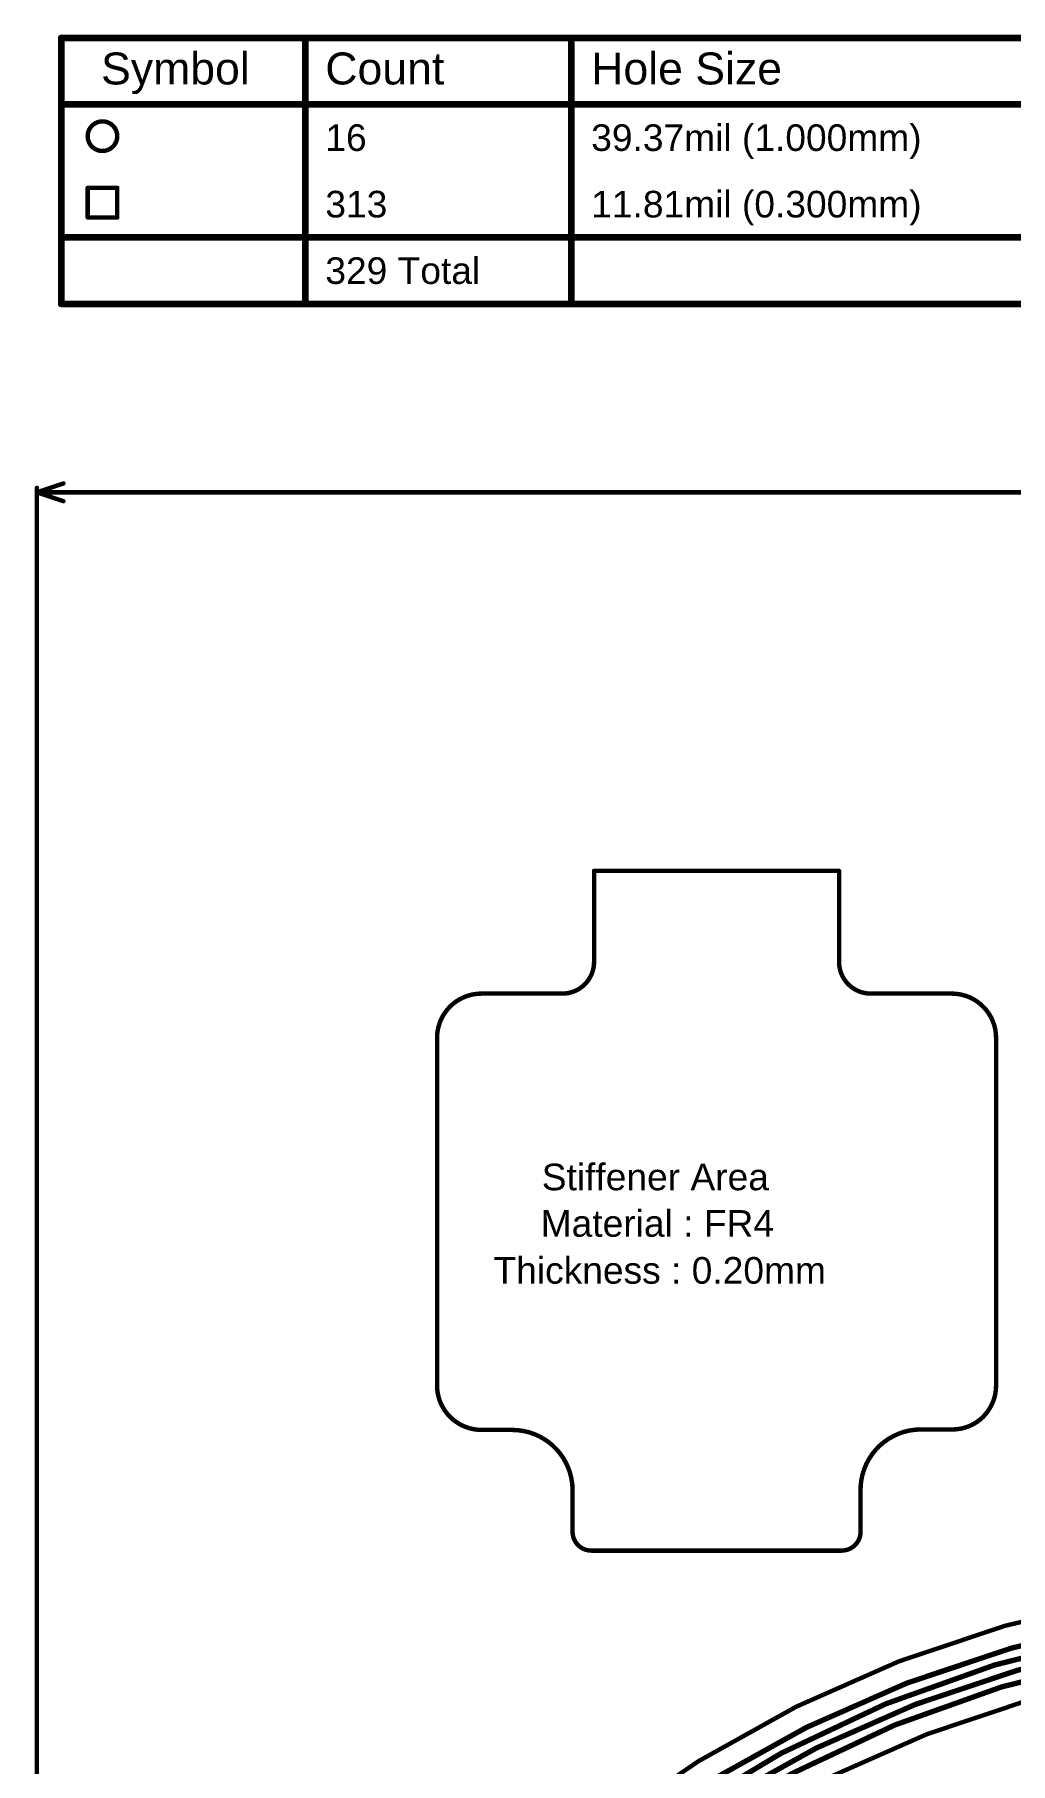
# Model space of a CAD drawing. Header units: inches. Extents: x -17 to 443, y -40 to 218.
# Drawn here: x -2.6 to 53.3, y 119.4 to 218.5 of the extents above; entities that cross this region are included whole.
import ezdxf

# ---------------------------------------------------------------- set-up
doc = ezdxf.new("R2010")
doc.units = ezdxf.units.IN
for name, color, linetype in [('Board Outline', 216, 'Continuous'), ('Bottom Layer', 5, 'Continuous'), ('Dimension', 6, 'Continuous'), ('Drill Drawing', 1, 'Continuous'), ('Fabrication', 76, 'Continuous')]:
    doc.layers.add(name, color=color, linetype=linetype)
doc.styles.add('Arial', font='', dxfattribs={"height": 0.2})
doc.styles.get('Arial').set_extended_font_data('Arial')

msp = doc.modelspace()

# ---------------------------------------------------------------- linework, layer by layer
at = {"layer": 'Board Outline'}
for points in [[(2.47029732, 60.4223455, 0.127, 0.127, -0.4142195751567328), (71.99095584, 129.94157654, 0.127, 0.127, 0)], [(6.940295999999999, 60.4223455, 0.127, 0.127, -0.4142199883427267), (71.99095584, 125.47157786, 0.127, 0.127, 0)], [(16.92229788, 55.71695232, 0.127, 0.127, -0.4142090794588383), (82.68929614, 121.48495642, 0.127, 0.127, 0)]]:
    msp.add_lwpolyline(points, format="xyseb", dxfattribs=at)
at = {"layer": 'Bottom Layer'}
for points in [[(3.73421656, 60.4223455, 0.3048, 0.3048, -0.4142135623730951), (71.98706963999999, 128.59859218, 0.3048, 0.3048, 0)], [(4.37747156, 60.42499218, 0.3048, 0.3048, -0.4142135513537978), (71.98706963999999, 127.93818964, 0.3048, 0.3048, 0)], [(5.027470259999999, 60.42499218, 0.3048, 0.3048, -0.4142135734834939), (71.98706963999999, 127.27779218, 0.3048, 0.3048, 0)], [(5.697435899999999, 60.44492356, 0.3048, 0.3048, -0.4142135286851717), (71.98706456, 126.61738964, 0.3048, 0.3048, 0)], [(18.17946834, 55.72599218, 0.3048, 0.3048, -0.4142135739342706), (82.52806964, 120.26739218, 0.3048, 0.3048, 0)], [(18.82946958, 55.72599218, 0.3048, 0.3048, -0.4142135623897687), (82.52806964, 119.60698964, 0.3048, 0.3048, 0)]]:
    msp.add_lwpolyline(points, format="xyseb", dxfattribs=at)
at = {"layer": 'Dimension'}
for points in [[(-2.52168152, 192.22785278, 0.254, 0.254, 0), (-0.99768152, 192.73585278, 0.254, 0.254, 0)], [(-2.52168152, 17.06951628, 0.254, 0.254, 0), (-2.52168152, 192.48185278, 0.254, 0.254, 0)], [(-2.52168152, 192.22785278, 0.254, 0.254, 0), (-0.99768152, 191.71985278, 0.254, 0.254, 0)], [(-2.52168152, 192.22785278, 0.254, 0.254, 0), (82.17869771999999, 192.22785278, 0.254, 0.254, 0)]]:
    msp.add_lwpolyline(points, format="xyseb", dxfattribs=at)
for points in [[(-2.58518152, 192.48185278, 0.127, 0.127, 1), (-2.45818152, 192.48185278, 0.127, 0.127, 1)], [(-2.58518152, 192.22785278, 0.127, 0.127, 1), (-2.45818152, 192.22785278, 0.127, 0.127, 1)], [(-2.58518152, 192.22785278, 0.127, 0.127, 1), (-2.45818152, 192.22785278, 0.127, 0.127, 1)], [(-2.58518152, 192.22785278, 0.127, 0.127, 1), (-2.45818152, 192.22785278, 0.127, 0.127, 1)], [(-1.06118152, 192.73585278, 0.127, 0.127, 1), (-0.93418152, 192.73585278, 0.127, 0.127, 1)], [(-1.06118152, 191.71985278, 0.127, 0.127, 1), (-0.93418152, 191.71985278, 0.127, 0.127, 1)]]:
    msp.add_lwpolyline(points, format="xyseb", close=True, dxfattribs=at)
at = {"layer": 'Drill Drawing'}
for points in [[(-1.12394492, 218.26347, 0.3809999999999999, 0.3809999999999999, 0), (268.90464888, 218.26347, 0.3809999999999999, 0.3809999999999999, 0)], [(-1.12394492, 203.02347, 0.3809999999999999, 0.3809999999999999, 0), (-1.12394492, 218.26347, 0.3809999999999999, 0.3809999999999999, 0)], [(12.86829786, 203.02347, 0.3809999999999999, 0.3809999999999999, 0), (12.86829786, 218.26347, 0.3809999999999999, 0.3809999999999999, 0)], [(28.10427196, 203.02347, 0.3809999999999999, 0.3809999999999999, 0), (28.10427196, 218.26347, 0.3809999999999999, 0.3809999999999999, 0)], [(-1.12394492, 214.45347, 0.3809999999999999, 0.3809999999999999, 0), (268.90464888, 214.45347, 0.3809999999999999, 0.3809999999999999, 0)], [(0.39476426, 209.66980164, 0.254, 0.254, 0), (2.0880959, 209.66980164, 0.254, 0.254, 0)], [(0.39476426, 207.97647, 0.254, 0.254, 0), (0.39476426, 209.66980164, 0.254, 0.254, 0)], [(2.0880959, 207.97647, 0.254, 0.254, 0), (2.0880959, 209.66980164, 0.254, 0.254, 0)], [(0.39476426, 207.97647, 0.254, 0.254, 0), (2.0880959, 207.97647, 0.254, 0.254, 0)], [(-1.12394492, 206.83347, 0.3809999999999999, 0.3809999999999999, 0), (268.90464888, 206.83347, 0.3809999999999999, 0.3809999999999999, 0)], [(-1.12394492, 203.02347, 0.3809999999999999, 0.3809999999999999, 0), (268.90464888, 203.02347, 0.3809999999999999, 0.3809999999999999, 0)]]:
    msp.add_lwpolyline(points, format="xyseb", dxfattribs=at)
for points in [[(-1.21919492, 218.26347, 0.1905, 0.1905, 1), (-1.02869492, 218.26347, 0.1905, 0.1905, 1)], [(-1.21919492, 218.26347, 0.1905, 0.1905, 1), (-1.02869492, 218.26347, 0.1905, 0.1905, 1)], [(12.77304786, 218.26347, 0.1905, 0.1905, 1), (12.96354786, 218.26347, 0.1905, 0.1905, 1)], [(28.00902196, 218.26347, 0.1905, 0.1905, 1), (28.19952196, 218.26347, 0.1905, 0.1905, 1)], [(-1.21919492, 214.45347, 0.1905, 0.1905, 1), (-1.02869492, 214.45347, 0.1905, 0.1905, 1)], [(2.0880959, 212.63313582, 0.254, 0.254, 1), (0.39476426, 212.63313582, 0.254, 0.254, 1)], [(0.33126426, 212.63313582, 0.127, 0.127, 1), (0.45826426, 212.63313582, 0.127, 0.127, 1)], [(2.0245959, 212.63313582, 0.127, 0.127, 1), (2.1515959, 212.63313582, 0.127, 0.127, 1)], [(0.33126426, 209.66980164, 0.127, 0.127, 1), (0.45826426, 209.66980164, 0.127, 0.127, 1)], [(0.33126426, 209.66980164, 0.127, 0.127, 1), (0.45826426, 209.66980164, 0.127, 0.127, 1)], [(2.0245959, 209.66980164, 0.127, 0.127, 1), (2.1515959, 209.66980164, 0.127, 0.127, 1)], [(2.0245959, 209.66980164, 0.127, 0.127, 1), (2.1515959, 209.66980164, 0.127, 0.127, 1)], [(0.33126426, 207.97647, 0.127, 0.127, 1), (0.45826426, 207.97647, 0.127, 0.127, 1)], [(0.33126426, 207.97647, 0.127, 0.127, 1), (0.45826426, 207.97647, 0.127, 0.127, 1)], [(2.0245959, 207.97647, 0.127, 0.127, 1), (2.1515959, 207.97647, 0.127, 0.127, 1)], [(2.0245959, 207.97647, 0.127, 0.127, 1), (2.1515959, 207.97647, 0.127, 0.127, 1)], [(-1.21919492, 206.83347, 0.1905, 0.1905, 1), (-1.02869492, 206.83347, 0.1905, 0.1905, 1)], [(-1.21919492, 203.02347, 0.1905, 0.1905, 1), (-1.02869492, 203.02347, 0.1905, 0.1905, 1)], [(-1.21919492, 203.02347, 0.1905, 0.1905, 1), (-1.02869492, 203.02347, 0.1905, 0.1905, 1)], [(12.77304786, 203.02347, 0.1905, 0.1905, 1), (12.96354786, 203.02347, 0.1905, 0.1905, 1)], [(28.00902196, 203.02347, 0.1905, 0.1905, 1), (28.19952196, 203.02347, 0.1905, 0.1905, 1)]]:
    msp.add_lwpolyline(points, format="xyseb", close=True, dxfattribs=at)
at = {"layer": 'Fabrication'}
for points in [[(29.410787, 170.53687, 0.254, 0.254, 0), (43.44872438, 170.53687, 0.254, 0.254, 0)], [(29.410787, 165.32394418, 0.254, 0.254, 0), (29.410787, 170.53687, 0.254, 0.254, 0)], [(43.44871168, 165.32393148, 0.254, 0.254, 0), (43.44871168, 170.5368573, 0.254, 0.254, 0)], [(29.410787, 165.32394418, 0.254, 0.254, -0.4142135623828077), (27.59431362, 163.5074708, 0.254, 0.254, 0)], [(45.26518506, 163.5074581, 0.254, 0.254, -0.4142135623828077), (43.44871168, 165.32393148, 0.254, 0.254, 0)], [(21.15805014, 162.76387056, 0.254, 0.254, -0.198912367379658), (22.95326118, 163.5074708, 0.254, 0.254, 0)], [(22.95326118, 163.5074708, 0.254, 0.254, 0), (27.59431362, 163.5074708, 0.254, 0.254, 0)], [(45.26518506, 163.5074581, 0.254, 0.254, 0), (49.9062375, 163.5074581, 0.254, 0.254, 0)], [(49.9062502, 163.5074708, 0.254, 0.254, -0.198912367379658), (51.70146124, 162.76387056, 0.254, 0.254, 0)], [(20.41375394, 160.96698058, 0.254, 0.254, -0.198912367379658), (21.15805014, 162.76387056, 0.254, 0.254, 0)], [(51.70146124, 162.76387056, 0.254, 0.254, -0.198912367379658), (52.44575743999999, 160.96698058, 0.254, 0.254, 0)], [(20.41375394, 141.0538708, 0.254, 0.254, 0), (20.41375394, 160.96698058, 0.254, 0.254, 0)], [(52.44575743999999, 141.0538708, 0.254, 0.254, 0), (52.44575743999999, 160.96698058, 0.254, 0.254, 0)], [(21.15735418, 139.25865976, 0.254, 0.254, -0.198912367379658), (20.41375394, 141.0538708, 0.254, 0.254, 0)], [(52.44575743999999, 141.0538708, 0.254, 0.254, -0.198912367379658), (51.7021572, 139.25865976, 0.254, 0.254, 0)], [(22.97091672, 138.5074573, 0.254, 0.254, -0.198912367379658), (21.15735418, 139.25865976, 0.254, 0.254, 0)], [(51.7021572, 139.25865976, 0.254, 0.254, -0.198912367379658), (49.95653204, 138.53559796, 0.254, 0.254, 0)], [(51.7021572, 139.25865976, 0.254, 0.254, 0), (51.70217498, 139.25864198, 0.254, 0.254, 0)], [(22.97091672, 138.5074573, 0.254, 0.254, 0), (23.70487004, 138.5074573, 0.254, 0.254, 0)], [(23.70487004, 138.5074573, 0.254, 0.254, 0), (24.72087004, 138.5074573, 0.254, 0.254, 0)], [(24.72087004, 138.5074446, 0.254, 0.254, -0.4142135623828077), (28.17831042, 135.05000422, 0.254, 0.254, 0)], [(44.68111714, 134.95339532, 0.254, 0.254, -0.4248238825365849), (48.13630708, 138.53558526, 0.254, 0.254, 0)], [(48.13630708, 138.53559796, 0.254, 0.254, 0), (49.15230707999999, 138.53559796, 0.254, 0.254, 0)], [(49.15230707999999, 138.53559796, 0.254, 0.254, 0), (49.95653204, 138.53559796, 0.254, 0.254, 0)], [(28.17831042, 132.67413394, 0.254, 0.254, 0), (28.17831042, 135.05000422, 0.254, 0.254, 0)], [(44.68119841999999, 132.67683142, 0.254, 0.254, 0), (44.68119841999999, 135.0527017, 0.254, 0.254, 0)], [(29.25988052, 131.59256384, 0.254, 0.254, -0.4142135623730951), (28.17831042, 132.67413394, 0.254, 0.254, 0)], [(44.68119841999999, 132.67683142, 0.254, 0.254, -0.4142135623730951), (43.59962832, 131.59526132, 0.254, 0.254, 0)], [(29.25988052, 131.59256384, 0.254, 0.254, 0), (43.59962832, 131.59256384, 0.254, 0.254, 0)], [(2.47029732, 60.4223455, 0.254, 0.254, -0.4142195751567328), (71.99095584, 129.94157654, 0.254, 0.254, 0)], [(6.940295999999999, 60.4223455, 0.254, 0.254, -0.4142199883427267), (71.99095584, 125.47157786, 0.254, 0.254, 0)], [(16.92229788, 55.71695232, 0.254, 0.254, -0.4142090794588383), (82.68929614, 121.48495642, 0.254, 0.254, 0)]]:
    msp.add_lwpolyline(points, format="xyseb", dxfattribs=at)
for points in [[(29.347287, 170.53687, 0.127, 0.127, 1), (29.474287, 170.53687, 0.127, 0.127, 1)], [(29.347287, 170.53687, 0.127, 0.127, 1), (29.474287, 170.53687, 0.127, 0.127, 1)], [(43.38521168, 170.5368573, 0.127, 0.127, 1), (43.51221167999999, 170.5368573, 0.127, 0.127, 1)], [(43.38522438, 170.53687, 0.127, 0.127, 1), (43.51222438, 170.53687, 0.127, 0.127, 1)], [(29.347287, 165.32394418, 0.127, 0.127, 1), (29.474287, 165.32394418, 0.127, 0.127, 1)], [(29.347287, 165.32394418, 0.127, 0.127, 1), (29.474287, 165.32394418, 0.127, 0.127, 1)], [(43.38521168, 165.32393148, 0.127, 0.127, 1), (43.51221167999999, 165.32393148, 0.127, 0.127, 1)], [(43.38521168, 165.32393148, 0.127, 0.127, 1), (43.51221167999999, 165.32393148, 0.127, 0.127, 1)], [(22.88976118, 163.5074708, 0.127, 0.127, 1), (23.01676118, 163.5074708, 0.127, 0.127, 1)], [(22.88976118, 163.5074708, 0.127, 0.127, 1), (23.01676118, 163.5074708, 0.127, 0.127, 1)], [(27.53081362, 163.5074708, 0.127, 0.127, 1), (27.65781362, 163.5074708, 0.127, 0.127, 1)], [(27.53081362, 163.5074708, 0.127, 0.127, 1), (27.65781362, 163.5074708, 0.127, 0.127, 1)], [(45.20168506, 163.5074581, 0.127, 0.127, 1), (45.32868506, 163.5074581, 0.127, 0.127, 1)], [(45.20168506, 163.5074581, 0.127, 0.127, 1), (45.32868506, 163.5074581, 0.127, 0.127, 1)], [(49.84273749999999, 163.5074581, 0.127, 0.127, 1), (49.9697375, 163.5074581, 0.127, 0.127, 1)], [(49.8427502, 163.5074708, 0.127, 0.127, 1), (49.9697502, 163.5074708, 0.127, 0.127, 1)], [(21.09455014, 162.76387056, 0.127, 0.127, 1), (21.22155014, 162.76387056, 0.127, 0.127, 1)], [(21.09455014, 162.76387056, 0.127, 0.127, 1), (21.22155014, 162.76387056, 0.127, 0.127, 1)], [(51.63796124, 162.76387056, 0.127, 0.127, 1), (51.76496124, 162.76387056, 0.127, 0.127, 1)], [(51.63796124, 162.76387056, 0.127, 0.127, 1), (51.76496124, 162.76387056, 0.127, 0.127, 1)], [(20.35025394, 160.96698058, 0.127, 0.127, 1), (20.47725394, 160.96698058, 0.127, 0.127, 1)], [(20.35025394, 160.96698058, 0.127, 0.127, 1), (20.47725394, 160.96698058, 0.127, 0.127, 1)], [(52.38225744, 160.96698058, 0.127, 0.127, 1), (52.50925744, 160.96698058, 0.127, 0.127, 1)], [(52.38225744, 160.96698058, 0.127, 0.127, 1), (52.50925744, 160.96698058, 0.127, 0.127, 1)], [(20.35025394, 141.0538708, 0.127, 0.127, 1), (20.47725394, 141.0538708, 0.127, 0.127, 1)], [(20.35025394, 141.0538708, 0.127, 0.127, 1), (20.47725394, 141.0538708, 0.127, 0.127, 1)], [(52.38225744, 141.0538708, 0.127, 0.127, 1), (52.50925744, 141.0538708, 0.127, 0.127, 1)], [(52.38225744, 141.0538708, 0.127, 0.127, 1), (52.50925744, 141.0538708, 0.127, 0.127, 1)], [(21.09385418, 139.25865976, 0.127, 0.127, 1), (21.22085418, 139.25865976, 0.127, 0.127, 1)], [(21.09385418, 139.25865976, 0.127, 0.127, 1), (21.22085418, 139.25865976, 0.127, 0.127, 1)], [(51.6386572, 139.25865976, 0.127, 0.127, 1), (51.7656572, 139.25865976, 0.127, 0.127, 1)], [(51.6386572, 139.25865976, 0.127, 0.127, 1), (51.7656572, 139.25865976, 0.127, 0.127, 1)], [(51.6386572, 139.25865976, 0.127, 0.127, 1), (51.7656572, 139.25865976, 0.127, 0.127, 1)], [(51.63867498, 139.25864198, 0.127, 0.127, 1), (51.76567497999999, 139.25864198, 0.127, 0.127, 1)], [(22.90741672, 138.5074573, 0.127, 0.127, 1), (23.03441672, 138.5074573, 0.127, 0.127, 1)], [(22.90741672, 138.5074573, 0.127, 0.127, 1), (23.03441672, 138.5074573, 0.127, 0.127, 1)], [(23.64137004, 138.5074573, 0.127, 0.127, 1), (23.76837004, 138.5074573, 0.127, 0.127, 1)], [(23.64137004, 138.5074573, 0.127, 0.127, 1), (23.76837004, 138.5074573, 0.127, 0.127, 1)], [(24.65737004, 138.5074573, 0.127, 0.127, 1), (24.78437004, 138.5074573, 0.127, 0.127, 1)], [(24.65737004, 138.5074446, 0.127, 0.127, 1), (24.78437004, 138.5074446, 0.127, 0.127, 1)], [(48.07280708, 138.53559796, 0.127, 0.127, 1), (48.19980708, 138.53559796, 0.127, 0.127, 1)], [(48.07280708, 138.53558526, 0.127, 0.127, 1), (48.19980708, 138.53558526, 0.127, 0.127, 1)], [(49.08880708, 138.53559796, 0.127, 0.127, 1), (49.21580708, 138.53559796, 0.127, 0.127, 1)], [(49.08880708, 138.53559796, 0.127, 0.127, 1), (49.21580708, 138.53559796, 0.127, 0.127, 1)], [(49.89303204, 138.53559796, 0.127, 0.127, 1), (50.02003204, 138.53559796, 0.127, 0.127, 1)], [(49.89303204, 138.53559796, 0.127, 0.127, 1), (50.02003204, 138.53559796, 0.127, 0.127, 1)], [(28.11481042, 135.05000422, 0.127, 0.127, 1), (28.24181042, 135.05000422, 0.127, 0.127, 1)], [(28.11481042, 135.05000422, 0.127, 0.127, 1), (28.24181042, 135.05000422, 0.127, 0.127, 1)], [(44.61761714, 134.95339532, 0.127, 0.127, 1), (44.74461714, 134.95339532, 0.127, 0.127, 1)], [(44.61769842, 135.0527017, 0.127, 0.127, 1), (44.74469842, 135.0527017, 0.127, 0.127, 1)], [(28.11481042, 132.67413394, 0.127, 0.127, 1), (28.24181042, 132.67413394, 0.127, 0.127, 1)], [(28.11481042, 132.67413394, 0.127, 0.127, 1), (28.24181042, 132.67413394, 0.127, 0.127, 1)], [(44.61769842, 132.67683142, 0.127, 0.127, 1), (44.74469842, 132.67683142, 0.127, 0.127, 1)], [(44.61769842, 132.67683142, 0.127, 0.127, 1), (44.74469842, 132.67683142, 0.127, 0.127, 1)], [(29.19638052, 131.59256384, 0.127, 0.127, 1), (29.32338052, 131.59256384, 0.127, 0.127, 1)], [(29.19638052, 131.59256384, 0.127, 0.127, 1), (29.32338052, 131.59256384, 0.127, 0.127, 1)], [(43.53612832, 131.59526132, 0.127, 0.127, 1), (43.66312832, 131.59526132, 0.127, 0.127, 1)], [(43.53612832, 131.59256384, 0.127, 0.127, 1), (43.66312832, 131.59256384, 0.127, 0.127, 1)]]:
    msp.add_lwpolyline(points, format="xyseb", close=True, dxfattribs=at)

# ---------------------------------------------------------------- texts
at = {"layer": 'Drill Drawing', "style": 'Arial'}
for s, height, p in [('Symbol', 1.8288, (1.16205508, 215.59647)), ('Count', 1.8288, (14.01129786, 215.59647)), ('Hole Size', 1.8288, (29.24727196, 215.59647)), ('16', 1.524, (14.01129786, 211.78647)), ('39.37mil (1.000mm)', 1.524, (29.24727196, 211.78647)), ('313', 1.524, (14.01129786, 207.97647)), ('11.81mil (0.300mm)', 1.524, (29.24727196, 207.97647)), ('329 Total', 1.524, (14.01129786, 204.16647))]:
    msp.add_text(s, height=height, dxfattribs=at).set_placement(p)
at = {"layer": 'Fabrication', "style": 'Arial'}
for s, p in [('Stiffener Area', (26.41248464, 152.23888018)), ('Material : FR4', (26.35282004, 149.57732848)), ('Thickness : 0.20mm', (23.6474, 146.8882))]:
    msp.add_text(s, height=1.524, dxfattribs=at).set_placement(p)

doc.saveas('drawing.dxf')
